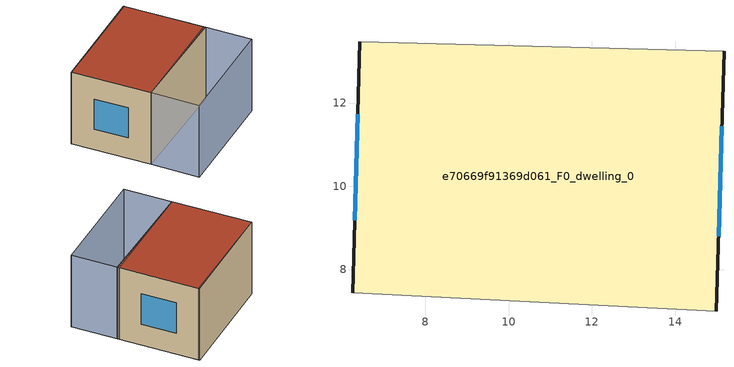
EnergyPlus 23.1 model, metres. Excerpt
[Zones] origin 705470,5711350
e70669f91369d061_F0_dwelling_0
 floor ground (EU_floor_Construction): 15.17,13.25 14.99,7 6.25,7.44 6.42,13.47 z0
 wall outside (EU_wall_Construction): 6.42,13.47 6.25,7.44 / 14.99,7 15.17,13.25 z0:6
 wall adiabatic (EU_wall_Construction): 6.25,7.44 14.99,7 / 15.17,13.25 6.42,13.47 z0:6
 window (EU_Window_Construction): 6.37,11.73 6.3,9.18 / 15.04,8.81 15.12,11.44 z1.73:4.27
 roof outside (EU_roof_Construction): 14.99,7 15.17,13.25 6.42,13.47 6.25,7.44 z6
shading: 15.17,13.16 6.42,13.47 / 6.12,3.81 6.25,7.44 / 6.25,7.44 14.99,7.14 / 14.99,7.14 14.87,3.51 / 14.87,3.51 6.12,3.81 z0:6
[Building]
EU S2 Campaign: North Axis=0; Terrain=City; Solar Distribution=FullExterior
[Site:Location]
London: Latitude=51.5; Longitude=-0.5; Time Zone=0; Elevation=25
[SizingPeriod:WeatherFileDays]
AnnualSizingPeriod: Begin Month=1; Begin Day of Month=1; End Month=12; End Day of Month=31; Day of Week for Start Day=Monday; Use Weather File Daylight Saving Period=No; Use Weather File Rain and Snow Indicators=No
[MATERIAL]
EU_InternalMass_Material: Roughness=MediumRough; Thickness=0.1; Conductivity=1; Density=1800; Specific Heat=900; Thermal Absorptance=0.9; Solar Absorptance=0.7; Visible Absorptance=0.7
[MATERIAL:NOMASS] Roughness=MediumRough; Thermal Absorptance=0.9; Solar Absorptance=0.7; Visible Absorptance=0.7
Name | Thermal Resistance
EU_wall_NoMass | 0.724719
EU_roof_NoMass | 2.98947
EU_floor_NoMass | 2.39157
[WINDOWMATERIAL:SIMPLEGLAZINGSYSTEM]
EU_Window_SimpleGlazing: UFactor=2.63425; Solar Heat Gain Coefficient=0.76; Visible Transmittance=0.76
[CONSTRUCTION]
EU_wall_Construction: EU_wall_NoMass
EU_roof_Construction: EU_roof_NoMass
EU_floor_Construction: EU_floor_NoMass
EU_InternalMass_Construction: EU_InternalMass_Material
EU_Window_Construction: EU_Window_SimpleGlazing
[ZONE]
e70669f91369d061_F0_dwelling_0: Type=1; Multiplier=1; Ceiling Height=autocalculate; Volume=322.359; Floor Area=autocalculate; Part of Total Floor Area=Yes
[INTERNALMASS]
e70669f91369d061_F0_dwelling_0_EU_InternalMass: Construction=EU_InternalMass_Construction; Zone or ZoneList=e70669f91369d061_F0_dwelling_0; Surface Area=53.7267
[OTHEREQUIPMENT]
EU_Step8_InternalGain_e70669f91369d061_F0_dwelling_0_f000: Fuel Type=Electricity; Zone or ZoneList or Space or SpaceList=e70669f91369d061_F0_dwelling_0; Schedule=EU_Step8_GainSchedule_e70669f91369d061_F0_dwelling_0_f000; Design Level Calculation Method=Watts/Area; Power per Zone Floor Area=1; Fraction Latent=0; Fraction Radiant=0; Fraction Lost=0; Carbon Dioxide Generation Rate=0; EndUse Subcategory=EU_Step8_InternalGains
[ZONEVENTILATION:DESIGNFLOWRATE]
EU_ConstantAir_e70669f91369d061_F0_dwelling_0: Zone or ZoneList or Space or SpaceList=e70669f91369d061_F0_dwelling_0; Schedule=EU_AlwaysOn; Design Flow Rate Calculation Method=AirChanges/Hour; Air Changes per Hour=0.418135; Ventilation Type=Natural; Fan Pressure Rise=0; Fan Total Efficiency=1; Constant Term Coefficient=1; Temperature Term Coefficient=0; Velocity Term Coefficient=0; Velocity Squared Term Coefficient=0; Minimum Indoor Temperature=-100; Maximum Indoor Temperature=100; Delta Temperature=-100; Minimum Outdoor Temperature=-100; Maximum Outdoor Temperature=100; Maximum Wind Speed=40
[HVACTEMPLATE:THERMOSTAT]
EU_HeatOnly_e70669f91369d061_F0_dwelling_0: Constant Heating Setpoint=20; Constant Cooling Setpoint=50
[HVACTEMPLATE:ZONE:IDEALLOADSAIRSYSTEM]
e70669f91369d061_F0_dwelling_0: Template Thermostat=EU_HeatOnly_e70669f91369d061_F0_dwelling_0; System Availability Schedule=EU_AlwaysOn; Maximum Heating Supply Air Temperature=50; Minimum Cooling Supply Air Temperature=13; Maximum Heating Supply Air Humidity Ratio=0.0156; Minimum Cooling Supply Air Humidity Ratio=0.0077; Heating Limit=NoLimit; Cooling Limit=NoLimit; Heating Availability Schedule=EU_AlwaysOn; Cooling Availability Schedule=EU_CoolingOff; Dehumidification Control Type=ConstantSensibleHeatRatio; Cooling Sensible Heat Ratio=0.7; Dehumidification Setpoint=60; Humidification Control Type=None; Humidification Setpoint=30; Outdoor Air Method=None; Outdoor Air Flow Rate per Person=0.00944; Outdoor Air Flow Rate per Zone Floor Area=0; Outdoor Air Flow Rate per Zone=0; Demand Controlled Ventilation Type=None; Outdoor Air Economizer Type=NoEconomizer; Heat Recovery Type=None; Sensible Heat Recovery Effectiveness=0.7; Latent Heat Recovery Effectiveness=0.65
[SIZING:ZONE]
e70669f91369d061_F0_dwelling_0: Zone Cooling Design Supply Air Temperature Input Method=SupplyAirTemperature; Zone Cooling Design Supply Air Temperature=13; Zone Heating Design Supply Air Temperature Input Method=SupplyAirTemperature; Zone Heating Design Supply Air Temperature=50; Zone Cooling Design Supply Air Humidity Ratio=0.008; Zone Heating Design Supply Air Humidity Ratio=0.008; Cooling Design Air Flow Method=DesignDay; Cooling Design Air Flow Rate=0; Cooling Minimum Air Flow per Zone Floor Area=0.000762; Cooling Minimum Air Flow=0; Cooling Minimum Air Flow Fraction=0.2; Heating Design Air Flow Method=DesignDay; Heating Design Air Flow Rate=0; Heating Maximum Air Flow per Zone Floor Area=0.002032; Heating Maximum Air Flow=0.141576; Heating Maximum Air Flow Fraction=0.3; Account for Dedicated Outdoor Air System=No; Dedicated Outdoor Air System Control Strategy=NeutralSupplyAir; Dedicated Outdoor Air Low Setpoint Temperature for Design=autosize; Dedicated Outdoor Air High Setpoint Temperature for Design=autosize; Zone Load Sizing Method=Sensible Load Only No Latent Load; Zone Latent Cooling Design Supply Air Humidity Ratio Input Method=HumidityRatioDifference; Zone Cooling Design Supply Air Humidity Ratio Difference=0.005; Zone Latent Heating Design Supply Air Humidity Ratio Input Method=HumidityRatioDifference; Zone Humidification Design Supply Air Humidity Ratio Difference=0.005
[SCHEDULE:CONSTANT]
Name | Hourly Value
EU_AlwaysOn | 1
EU_CoolingOff | 0
[SCHEDULE:FILE]
EU_Step8_GainSchedule_e70669f91369d061_F0_dwelling_0_f000: File=../../schedules/e70669f91369d061/e70669f91369d061_F0_dwelling_0_f000_gain.csv; Column Number=1; Rows to Skip at Top=0; Number of Hours of Data=8760; Column Separator=Comma; Interpolate to Timestep=No; Minutes per Item=60; Adjust Schedule for Daylight Savings=Yes
